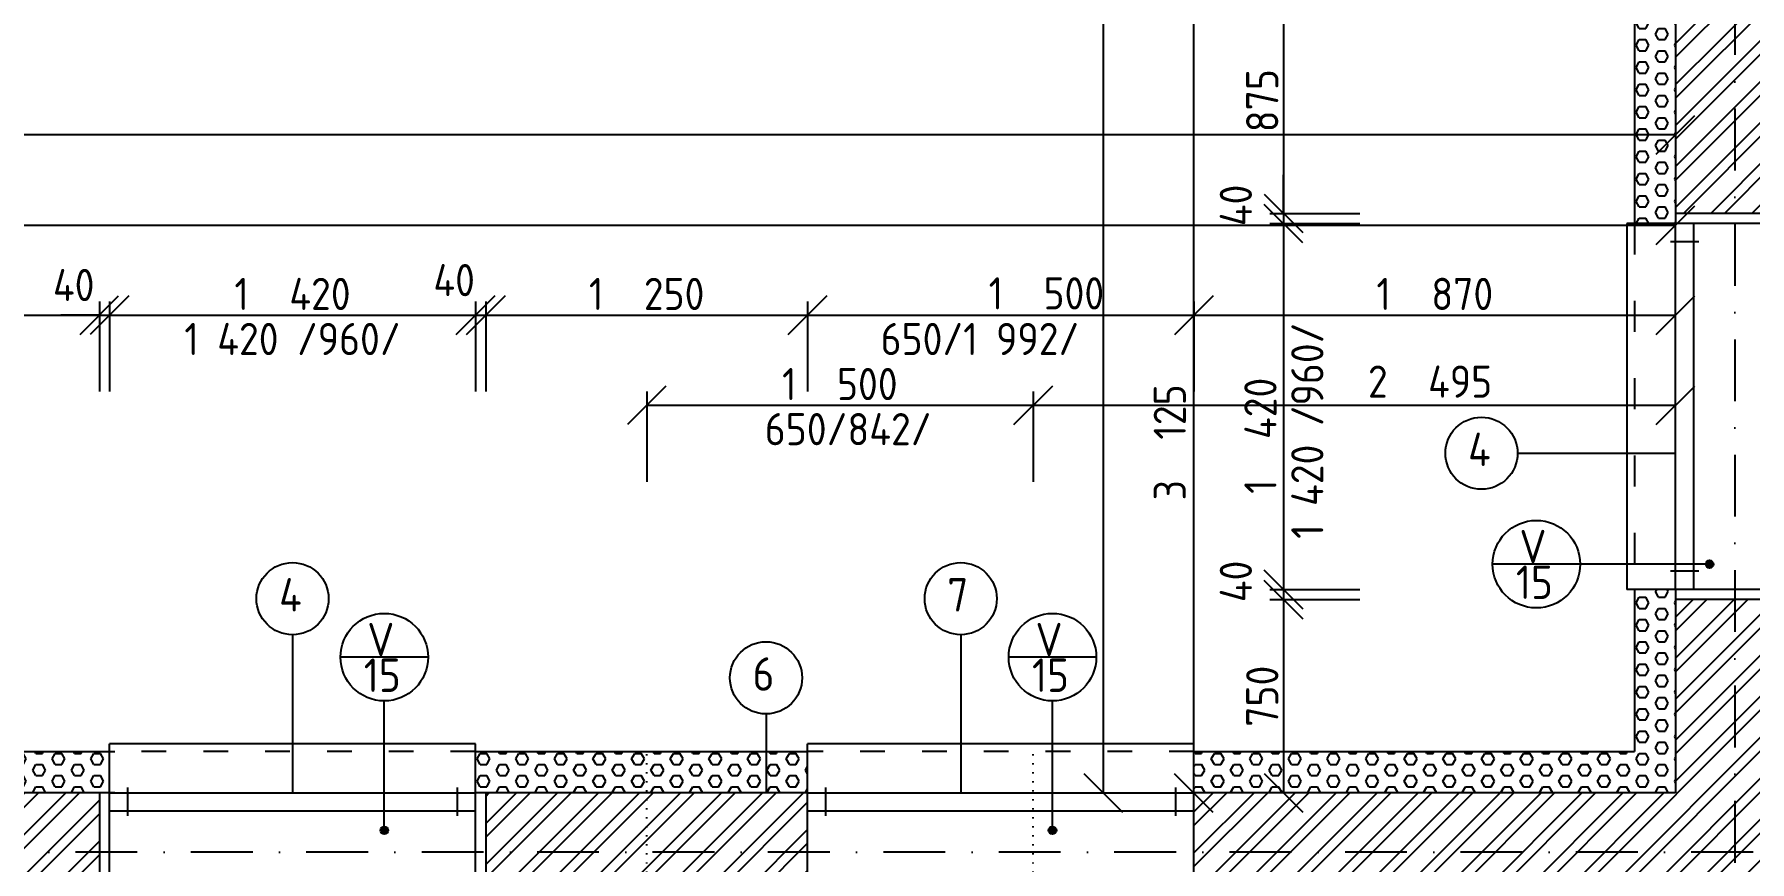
# Model space of a CAD drawing. Extents: x 4511820 to 5180432, y -1526536 to -944957.
# Drawn here: x 5020868 to 5027528, y -1331783 to -1328570 of the extents above; entities that cross this region are included whole.
import ezdxf

# ---------------------------------------------------------------- set-up
doc = ezdxf.new("R2010")
doc.units = 0
doc.header["$MEASUREMENT"] = 0
for name, pattern in [('ACAD_ISO03W100', [30, 12, -18]), ('ACAD_ISO07W100', [3.5, 0.5, -3]), ('BODKOCIARKOVANA_3', [5.6, 3, -1.3, 0, -1.3])]:
    doc.linetypes.add(name, pattern=pattern)
doc.layers.get('0').update_dxf_attribs({"linetype": 'CONTINUOUS'})
doc.layers.get('Defpoints').update_dxf_attribs({"color": 61, "linetype": 'CONTINUOUS'})
for name, color, linetype in [('KÓTY', 4, 'CONTINUOUS'), ('MÚRY', 1, 'CONTINUOUS'), ('OKNÁ', 143, 'CONTINUOUS'), ('osi', 253, 'CONTINUOUS'), ('TENKÁ', 7, 'CONTINUOUS'), ('ŠRAFY', 82, 'CONTINUOUS')]:
    doc.layers.add(name, color=color, linetype=linetype)
doc.styles.add('STYLE1', font='isocp.shx')
doc.dimstyles.new('STANDARD-50', dxfattribs={"dimtxt": 125, "dimasz": 150, "dimexe": 10, "dimexo": 200, "dimgap": 20, "dimtad": 1, "dimdsep": 46, "dimlunit": 6, "dimtxsty": 'STYLE1', "dimblk1": 'OBLIQUE', "dimblk2": 'OBLIQUE', "dimsah": 1, "dimcen": 2.5, "dimse1": 1, "dimse2": 1, "dimadec": 0, "dimazin": 0, "dimtfac": 1, "dimtmove": 1, "dimatfit": 3, "dimldrblk": 'OBLIQUE', "dimfxl": 1, "dimtolj": 1, "dimtzin": 0, "dimarcsym": 0})
pattern_1 = [(0, (0, -175781), (0, 43.3012702), [25, -50]), (120, (0, -175781), (-37.5, -21.6506351), [25, -50]), (60, (25, -175781), (-37.5, 21.6506351), [25, -50])]

# ---------------------------------------------------------------- blocks, each defined once
blk = doc.blocks.new('_OBLIQUE')
at = {"color": 0, "linetype": 'ByBlock'}
blk.add_line((-0.5, -0.5), (0.5, 0.5), dxfattribs=at)
blk = doc.blocks.new('*D22311')
at = {"layer": 'Defpoints', "color": 0}
for p in [(5028092.5, -1312385.2), (5025018.5, -1331515.2), (5028252.5, -1331515.2)]:
    blk.add_point(p, dxfattribs=at)
at = {"layer": 'KÓTY', "color": 0, "lineweight": -2}
blk.add_line((5025018.5, -1312385.2), (5025018.5, -1331515.2), dxfattribs=at)
at = {"layer": 'KÓTY', "color": 0, "linetype": 'ByBlock', "lineweight": -2, "xscale": 150, "yscale": 150, "zscale": 150}
for p, rotation in [((5025018.5, -1312385.2), 90), ((5025018.5, -1331515.2), 270)]:
    blk.add_blockref('_OBLIQUE', p, dxfattribs=dict(at, rotation=rotation))
at = {"layer": 'KÓTY', "color": 0, "insert": (5024936, -1321950.2), "char_height": 125, "attachment_point": 5, "rotation": 90, "style": 'STYLE1'}
blk.add_mtext('\\A1;19ﾠ130', dxfattribs=at)
blk = doc.blocks.new('*D22322')
at = {"layer": 'Defpoints', "color": 0}
for p in [(5028252.5, -1328390.2), (5025368.5, -1331515.2), (5028252.5, -1331515.2)]:
    blk.add_point(p, dxfattribs=at)
at = {"layer": 'KÓTY', "color": 0, "lineweight": -2}
blk.add_line((5025368.5, -1328390.2), (5025368.5, -1331515.2), dxfattribs=at)
at = {"layer": 'KÓTY', "color": 0, "linetype": 'ByBlock', "lineweight": -2, "xscale": 150, "yscale": 150, "zscale": 150}
for p, rotation in [((5025368.5, -1328390.2), 90), ((5025368.5, -1331515.2), 270)]:
    blk.add_blockref('_OBLIQUE', p, dxfattribs=dict(at, rotation=rotation))
at = {"layer": 'KÓTY', "color": 0, "insert": (5025277, -1330154.5), "char_height": 125, "attachment_point": 5, "rotation": 90, "style": 'STYLE1'}
blk.add_mtext('\\A1;3ﾠ125', dxfattribs=at)
blk = doc.blocks.new('*D22339')
at = {"layer": 'Defpoints', "color": 0}
for p in [(5028252.5, -1328390.2), (5025718.5, -1329265.2), (5028442.5, -1329265.2)]:
    blk.add_point(p, dxfattribs=at)
at = {"layer": 'KÓTY', "color": 0, "lineweight": -2}
blk.add_line((5025718.5, -1328390.2), (5025718.5, -1329265.2), dxfattribs=at)
at = {"layer": 'KÓTY', "color": 0, "linetype": 'ByBlock', "lineweight": -2, "xscale": 150, "yscale": 150, "zscale": 150}
for p, rotation in [((5025718.5, -1328390.2), 90), ((5025718.5, -1329265.2), 270)]:
    blk.add_blockref('_OBLIQUE', p, dxfattribs=dict(at, rotation=rotation))
at = {"layer": 'KÓTY', "color": 0, "insert": (5025636, -1328827.7), "char_height": 125, "attachment_point": 5, "rotation": 90, "style": 'STYLE1'}
blk.add_mtext('\\A1;875', dxfattribs=at)
blk = doc.blocks.new('*D22340')
at = {"layer": 'Defpoints', "color": 0}
for p in [(5028252.5, -1330725.2), (5025718.5, -1330765.2), (5028252.5, -1330765.2)]:
    blk.add_point(p, dxfattribs=at)
at = {"layer": 'KÓTY', "color": 0, "lineweight": -2}
blk.add_line((5025718.5, -1330725.2), (5025718.5, -1330765.2), dxfattribs=at)
at = {"layer": 'KÓTY', "color": 0, "linetype": 'ByBlock', "lineweight": -2, "xscale": 150, "yscale": 150, "zscale": 150}
for p, rotation in [((5025718.5, -1330725.2), 90), ((5025718.5, -1330765.2), 270)]:
    blk.add_blockref('_OBLIQUE', p, dxfattribs=dict(at, rotation=rotation))
at = {"layer": 'KÓTY', "color": 0, "insert": (5025533.5, -1330694.4), "char_height": 125, "attachment_point": 5, "rotation": 90, "style": 'STYLE1'}
blk.add_mtext('\\A1;40', dxfattribs=at)
blk = doc.blocks.new('*D22341')
at = {"layer": 'Defpoints', "color": 0}
for p in [(5028252.5, -1330765.2), (5025718.5, -1331515.2), (5028252.5, -1331515.2)]:
    blk.add_point(p, dxfattribs=at)
at = {"layer": 'KÓTY', "color": 0, "lineweight": -2}
blk.add_line((5025718.5, -1330765.2), (5025718.5, -1331515.2), dxfattribs=at)
at = {"layer": 'KÓTY', "color": 0, "linetype": 'ByBlock', "lineweight": -2, "xscale": 150, "yscale": 150, "zscale": 150}
for p, rotation in [((5025718.5, -1330765.2), 90), ((5025718.5, -1331515.2), 270)]:
    blk.add_blockref('_OBLIQUE', p, dxfattribs=dict(at, rotation=rotation))
at = {"layer": 'KÓTY', "color": 0, "insert": (5025636, -1331140.2), "char_height": 125, "attachment_point": 5, "rotation": 90, "style": 'STYLE1'}
blk.add_mtext('\\A1;750', dxfattribs=at)
blk = doc.blocks.new('*D22342')
at = {"layer": 'Defpoints', "color": 0}
for p in [(5028252.5, -1329265.2), (5025718.5, -1329305.2), (5028252.5, -1329305.2)]:
    blk.add_point(p, dxfattribs=at)
at = {"layer": 'KÓTY', "color": 0, "lineweight": -2}
for p, q in [((5025718.5, -1329265.2), (5025718.5, -1329115.2)), ((5025718.5, -1329265.2), (5025718.5, -1329305.2)), ((5025718.5, -1329305.2), (5025718.5, -1329455.2))]:
    blk.add_line(p, q, dxfattribs=at)
at = {"layer": 'KÓTY', "color": 0, "linetype": 'ByBlock', "lineweight": -2, "xscale": 150, "yscale": 150, "zscale": 150}
for p, rotation in [((5025718.5, -1329265.2), 270), ((5025718.5, -1329305.2), 90)]:
    blk.add_blockref('_OBLIQUE', p, dxfattribs=dict(at, rotation=rotation))
at = {"layer": 'KÓTY', "color": 0, "insert": (5025533.5, -1329234.4), "char_height": 125, "attachment_point": 5, "rotation": 90, "style": 'STYLE1'}
blk.add_mtext('\\A1;40', dxfattribs=at)
blk = doc.blocks.new('*D22343')
at = {"layer": 'Defpoints', "color": 0}
for p in [(5028252.5, -1329305.2), (5025718.5, -1330725.2), (5028252.5, -1330725.2)]:
    blk.add_point(p, dxfattribs=at)
at = {"layer": 'KÓTY', "color": 0, "lineweight": -2}
blk.add_line((5025718.5, -1329305.2), (5025718.5, -1330725.2), dxfattribs=at)
at = {"layer": 'KÓTY', "color": 0, "linetype": 'ByBlock', "lineweight": -2, "xscale": 150, "yscale": 150, "zscale": 150}
for p, rotation in [((5025718.5, -1329305.2), 90), ((5025718.5, -1330725.2), 270)]:
    blk.add_blockref('_OBLIQUE', p, dxfattribs=dict(at, rotation=rotation))
at = {"layer": 'KÓTY', "color": 0, "insert": (5025629, -1330129), "char_height": 125, "attachment_point": 5, "rotation": 90, "style": 'STYLE1'}
blk.add_mtext('\\A1;1ﾠ420', dxfattribs=at)
blk = doc.blocks.new('*D22419')
at = {"layer": 'Defpoints', "color": 0}
for p in [(5027241, -1328390.2), (4994251, -1328960.6), (4994251, -1328960.6)]:
    blk.add_point(p, dxfattribs=at)
at = {"layer": 'KÓTY', "color": 0, "lineweight": -2}
blk.add_line((5027241, -1328960.6), (4994251, -1328960.6), dxfattribs=at)
at = {"layer": 'KÓTY', "color": 0, "linetype": 'ByBlock', "lineweight": -2, "xscale": 150, "yscale": 150, "zscale": 150, "rotation": 180}
blk.add_blockref('_OBLIQUE', (4994251, -1328960.6), dxfattribs=at)
at = {"layer": 'KÓTY', "color": 0, "linetype": 'ByBlock', "lineweight": -2, "xscale": 150, "yscale": 150, "zscale": 150}
blk.add_blockref('_OBLIQUE', (5027241, -1328960.6), dxfattribs=at)
at = {"layer": 'KÓTY', "color": 0, "insert": (5010746, -1328878.1), "char_height": 125, "attachment_point": 5, "style": 'STYLE1'}
blk.add_mtext('\\A1;32ﾠ990', dxfattribs=at)
blk = doc.blocks.new('*D22420')
at = {"layer": 'Defpoints', "color": 0}
for p in [(5027241, -1329310.6), (5007451, -1331515.2), (5027241, -1331515.2)]:
    blk.add_point(p, dxfattribs=at)
at = {"layer": 'KÓTY', "color": 0, "lineweight": -2}
blk.add_line((5007451, -1329310.6), (5027241, -1329310.6), dxfattribs=at)
at = {"layer": 'KÓTY', "color": 0, "linetype": 'ByBlock', "lineweight": -2, "xscale": 150, "yscale": 150, "zscale": 150, "rotation": 180}
blk.add_blockref('_OBLIQUE', (5007451, -1329310.6), dxfattribs=at)
at = {"layer": 'KÓTY', "color": 0, "linetype": 'ByBlock', "lineweight": -2, "xscale": 150, "yscale": 150, "zscale": 150}
blk.add_blockref('_OBLIQUE', (5027241, -1329310.6), dxfattribs=at)
at = {"layer": 'KÓTY', "color": 0, "insert": (5017346, -1329228.1), "char_height": 125, "attachment_point": 5, "style": 'STYLE1'}
blk.add_mtext('\\A1;19ﾠ790', dxfattribs=at)
blk = doc.blocks.new('*D22439')
at = {"layer": 'Defpoints', "color": 0}
for p in [(5021121, -1329660.6), (5019371, -1331515.2), (5021121, -1331515.2)]:
    blk.add_point(p, dxfattribs=at)
at = {"layer": 'KÓTY', "color": 0, "lineweight": -2}
blk.add_line((5019371, -1329660.6), (5021121, -1329660.6), dxfattribs=at)
at = {"layer": 'KÓTY', "color": 0, "linetype": 'ByBlock', "lineweight": -2, "xscale": 150, "yscale": 150, "zscale": 150, "rotation": 180}
blk.add_blockref('_OBLIQUE', (5019371, -1329660.6), dxfattribs=at)
at = {"layer": 'KÓTY', "color": 0, "linetype": 'ByBlock', "lineweight": -2, "xscale": 150, "yscale": 150, "zscale": 150}
blk.add_blockref('_OBLIQUE', (5021121, -1329660.6), dxfattribs=at)
at = {"layer": 'KÓTY', "color": 0, "insert": (5020246, -1329578.1), "char_height": 125, "attachment_point": 5, "style": 'STYLE1'}
blk.add_mtext('\\A1;1ﾠ750', dxfattribs=at)
blk = doc.blocks.new('*D22440')
at = {"layer": 'Defpoints', "color": 0}
for p in [(5021161, -1329660.6), (5021121, -1331515.2), (5021161, -1331515.2)]:
    blk.add_point(p, dxfattribs=at)
at = {"layer": 'KÓTY', "color": 0, "lineweight": -2}
for p, q in [((5021121, -1329660.6), (5020971, -1329660.6)), ((5021121, -1329660.6), (5021161, -1329660.6)), ((5021161, -1329660.6), (5021311, -1329660.6))]:
    blk.add_line(p, q, dxfattribs=at)
at = {"layer": 'KÓTY', "color": 0, "linetype": 'ByBlock', "lineweight": -2, "xscale": 150, "yscale": 150, "zscale": 150}
blk.add_blockref('_OBLIQUE', (5021121, -1329660.6), dxfattribs=at)
at = {"layer": 'KÓTY', "color": 0, "linetype": 'ByBlock', "lineweight": -2, "xscale": 150, "yscale": 150, "zscale": 150, "rotation": 180}
blk.add_blockref('_OBLIQUE', (5021161, -1329660.6), dxfattribs=at)
at = {"layer": 'KÓTY', "color": 0, "insert": (5021021.5, -1329543.5), "char_height": 125, "attachment_point": 5, "style": 'STYLE1'}
blk.add_mtext('\\A1;40', dxfattribs=at)
blk = doc.blocks.new('*D22441')
at = {"layer": 'Defpoints', "color": 0}
for p in [(5022581, -1329660.6), (5021161, -1331515.2), (5022581, -1331515.2)]:
    blk.add_point(p, dxfattribs=at)
at = {"layer": 'KÓTY', "color": 0, "lineweight": -2}
blk.add_line((5021161, -1329660.6), (5022581, -1329660.6), dxfattribs=at)
at = {"layer": 'KÓTY', "color": 0, "linetype": 'ByBlock', "lineweight": -2, "xscale": 150, "yscale": 150, "zscale": 150, "rotation": 180}
blk.add_blockref('_OBLIQUE', (5021161, -1329660.6), dxfattribs=at)
at = {"layer": 'KÓTY', "color": 0, "linetype": 'ByBlock', "lineweight": -2, "xscale": 150, "yscale": 150, "zscale": 150}
blk.add_blockref('_OBLIQUE', (5022581, -1329660.6), dxfattribs=at)
at = {"layer": 'KÓTY', "color": 0, "insert": (5021871, -1329578.1), "char_height": 125, "attachment_point": 5, "style": 'STYLE1'}
blk.add_mtext('\\A1;1ﾠ420', dxfattribs=at)
blk = doc.blocks.new('*D22442')
at = {"layer": 'Defpoints', "color": 0}
for p in [(5022621, -1329660.6), (5022581, -1331515.2), (5022621, -1331515.2)]:
    blk.add_point(p, dxfattribs=at)
at = {"layer": 'KÓTY', "color": 0, "lineweight": -2}
blk.add_line((5022581, -1329660.6), (5022621, -1329660.6), dxfattribs=at)
at = {"layer": 'KÓTY', "color": 0, "linetype": 'ByBlock', "lineweight": -2, "xscale": 150, "yscale": 150, "zscale": 150, "rotation": 180}
blk.add_blockref('_OBLIQUE', (5022581, -1329660.6), dxfattribs=at)
at = {"layer": 'KÓTY', "color": 0, "linetype": 'ByBlock', "lineweight": -2, "xscale": 150, "yscale": 150, "zscale": 150}
blk.add_blockref('_OBLIQUE', (5022621, -1329660.6), dxfattribs=at)
at = {"layer": 'KÓTY', "color": 0, "insert": (5022498.5, -1329524.5), "char_height": 125, "attachment_point": 5, "style": 'STYLE1'}
blk.add_mtext('\\A1;40', dxfattribs=at)
blk = doc.blocks.new('*D22443')
at = {"layer": 'Defpoints', "color": 0}
for p in [(5023871, -1329660.6), (5022621, -1331515.2), (5023871, -1331515.2)]:
    blk.add_point(p, dxfattribs=at)
at = {"layer": 'KÓTY', "color": 0, "lineweight": -2}
blk.add_line((5022621, -1329660.6), (5023871, -1329660.6), dxfattribs=at)
at = {"layer": 'KÓTY', "color": 0, "linetype": 'ByBlock', "lineweight": -2, "xscale": 150, "yscale": 150, "zscale": 150, "rotation": 180}
blk.add_blockref('_OBLIQUE', (5022621, -1329660.6), dxfattribs=at)
at = {"layer": 'KÓTY', "color": 0, "linetype": 'ByBlock', "lineweight": -2, "xscale": 150, "yscale": 150, "zscale": 150}
blk.add_blockref('_OBLIQUE', (5023871, -1329660.6), dxfattribs=at)
at = {"layer": 'KÓTY', "color": 0, "insert": (5023246, -1329578.1), "char_height": 125, "attachment_point": 5, "style": 'STYLE1'}
blk.add_mtext('\\A1;1ﾠ250', dxfattribs=at)
blk = doc.blocks.new('*D22444')
at = {"layer": 'Defpoints', "color": 0}
for p in [(5025371, -1329660.6), (5023871, -1331515.2), (5025371, -1331515.2)]:
    blk.add_point(p, dxfattribs=at)
at = {"layer": 'KÓTY', "color": 0, "lineweight": -2}
blk.add_line((5023871, -1329660.6), (5025371, -1329660.6), dxfattribs=at)
at = {"layer": 'KÓTY', "color": 0, "linetype": 'ByBlock', "lineweight": -2, "xscale": 150, "yscale": 150, "zscale": 150, "rotation": 180}
blk.add_blockref('_OBLIQUE', (5023871, -1329660.6), dxfattribs=at)
at = {"layer": 'KÓTY', "color": 0, "linetype": 'ByBlock', "lineweight": -2, "xscale": 150, "yscale": 150, "zscale": 150}
blk.add_blockref('_OBLIQUE', (5025371, -1329660.6), dxfattribs=at)
at = {"layer": 'KÓTY', "color": 0, "insert": (5024798, -1329576), "char_height": 125, "attachment_point": 5, "style": 'STYLE1'}
blk.add_mtext('\\A1;1ﾠ500', dxfattribs=at)
blk = doc.blocks.new('*D22445')
at = {"layer": 'Defpoints', "color": 0}
for p in [(5027241, -1329660.6), (5025371, -1331515.2), (5027241, -1331515.2)]:
    blk.add_point(p, dxfattribs=at)
at = {"layer": 'KÓTY', "color": 0, "lineweight": -2}
blk.add_line((5025371, -1329660.6), (5027241, -1329660.6), dxfattribs=at)
at = {"layer": 'KÓTY', "color": 0, "linetype": 'ByBlock', "lineweight": -2, "xscale": 150, "yscale": 150, "zscale": 150, "rotation": 180}
blk.add_blockref('_OBLIQUE', (5025371, -1329660.6), dxfattribs=at)
at = {"layer": 'KÓTY', "color": 0, "linetype": 'ByBlock', "lineweight": -2, "xscale": 150, "yscale": 150, "zscale": 150}
blk.add_blockref('_OBLIQUE', (5027241, -1329660.6), dxfattribs=at)
at = {"layer": 'KÓTY', "color": 0, "insert": (5026306, -1329578.1), "char_height": 125, "attachment_point": 5, "style": 'STYLE1'}
blk.add_mtext('\\A1;1ﾠ870', dxfattribs=at)
blk = doc.blocks.new('*D22448')
at = {"layer": 'Defpoints', "color": 0}
for p in [(5024746, -1330010.6), (5023246, -1331355.2), (5024746, -1331625.2)]:
    blk.add_point(p, dxfattribs=at)
at = {"layer": 'KÓTY', "color": 0, "lineweight": -2}
blk.add_line((5023246, -1330010.6), (5024746, -1330010.6), dxfattribs=at)
at = {"layer": 'KÓTY', "color": 0, "linetype": 'ByBlock', "lineweight": -2, "xscale": 150, "yscale": 150, "zscale": 150, "rotation": 180}
blk.add_blockref('_OBLIQUE', (5023246, -1330010.6), dxfattribs=at)
at = {"layer": 'KÓTY', "color": 0, "linetype": 'ByBlock', "lineweight": -2, "xscale": 150, "yscale": 150, "zscale": 150}
blk.add_blockref('_OBLIQUE', (5024746, -1330010.6), dxfattribs=at)
at = {"layer": 'KÓTY', "color": 0, "insert": (5023996, -1329928.1), "char_height": 125, "attachment_point": 5, "style": 'STYLE1'}
blk.add_mtext('\\A1;1ﾠ500', dxfattribs=at)
blk = doc.blocks.new('*D22449')
at = {"layer": 'Defpoints', "color": 0}
for p in [(5027241, -1330010.6), (5027241, -1331515.2), (5024746, -1331625.2)]:
    blk.add_point(p, dxfattribs=at)
at = {"layer": 'KÓTY', "color": 0, "lineweight": -2}
blk.add_line((5024746, -1330010.6), (5027241, -1330010.6), dxfattribs=at)
at = {"layer": 'KÓTY', "color": 0, "linetype": 'ByBlock', "lineweight": -2, "xscale": 150, "yscale": 150, "zscale": 150, "rotation": 180}
blk.add_blockref('_OBLIQUE', (5024746, -1330010.6), dxfattribs=at)
at = {"layer": 'KÓTY', "color": 0, "linetype": 'ByBlock', "lineweight": -2, "xscale": 150, "yscale": 150, "zscale": 150}
blk.add_blockref('_OBLIQUE', (5027241, -1330010.6), dxfattribs=at)
at = {"layer": 'KÓTY', "color": 0, "insert": (5026287.5, -1329918.5), "char_height": 125, "attachment_point": 5, "style": 'STYLE1'}
blk.add_mtext('\\A1;2ﾠ495', dxfattribs=at)

msp = doc.modelspace()

# ---------------------------------------------------------------- hatches: boundary and pattern name
at = {"layer": 'TENKÁ'}
h = msp.add_hatch(color=256, dxfattribs=at)
h.dxf.hatch_style = 1
h.paths.add_polyline_path([(5027357.815, -1330627.462, 2.41421356), (5027372.815, -1330612.462, 0.41421356)])
h = msp.add_hatch(color=256, dxfattribs=at)
h.dxf.hatch_style = 1
h.paths.add_polyline_path([(5022227.266, -1331645.865, 2.41421356), (5022242.266, -1331660.865, 0.41421356)])
h = msp.add_hatch(color=256, dxfattribs=at)
h.dxf.hatch_style = 1
h.paths.add_polyline_path([(5024821.62, -1331645.865, 2.41421356), (5024836.62, -1331660.865, 0.41421356)])
at = {"layer": 'ŠRAFY'}
h = msp.add_hatch(dxfattribs=at)
h.set_pattern_fill('HEX', color=256, scale=200)
h.set_pattern_definition(pattern_1)
h.paths.add_polyline_path([(5028481, -1327903.547), (5028481, -1328190.191), (5027081, -1328190.191), (5027081, -1328395.191), (5027081, -1328445.191), (5027081, -1329305.191), (5027241, -1329305.191), (5027241, -1329265.191), (5027241, -1328390.191), (5027621, -1328390.191), (5028681, -1328390.191), (5028681, -1327815.191), (5028481, -1327815.191)])
h = msp.add_hatch(dxfattribs=at)
h.set_pattern_fill('ANSI32', color=256, scale=300)
h.paths.add_polyline_path([(5027621, -1329265.191), (5027621, -1328565.191), (5027621, -1328390.191), (5027241, -1328390.191), (5027241, -1329265.191)])
h = msp.add_hatch(dxfattribs=at)
h.set_pattern_fill('HEX', color=256, scale=200)
h.set_pattern_definition(pattern_1)
h.paths.add_polyline_path([(5027241, -1330765.191), (5027241, -1330725.191), (5027081, -1330725.191), (5027081, -1331355.191), (5025371, -1331355.191), (5025371, -1331515.191), (5027241, -1331515.191)])
h = msp.add_hatch(dxfattribs=at)
h.set_pattern_fill('ANSI32', color=256, scale=300)
h.paths.add_polyline_path([(5027621, -1331595.191), (5027621, -1330765.191), (5027241, -1330765.191), (5027241, -1331515.191), (5025371, -1331515.191), (5025371, -1331585.191), (5025371, -1331895.191), (5025441, -1331895.191), (5025641, -1331895.191), (5027241, -1331895.191), (5027441, -1331895.191), (5027621, -1331895.191)])
h = msp.add_hatch(dxfattribs=at)
h.set_pattern_fill('HEX', color=256, scale=200)
h.set_pattern_definition(pattern_1)
h.paths.add_polyline_path([(5021161, -1331355.191), (5019371, -1331355.191), (5019371, -1331515.191), (5021121, -1331515.191), (5021161, -1331515.191)])
h = msp.add_hatch(dxfattribs=at)
h.set_pattern_fill('HEX', color=256, scale=200)
h.set_pattern_definition(pattern_1)
h.paths.add_polyline_path([(5022581, -1331355.191), (5022581, -1331515.191), (5022621, -1331515.191), (5023871, -1331515.191), (5023871, -1331355.191), (5023709.355, -1331355.191)])
h = msp.add_hatch(dxfattribs=at)
h.set_pattern_fill('ANSI32', color=256, scale=300)
h.paths.add_polyline_path([(5019371, -1331515.191), (5019371, -1331585.191), (5019371, -1331895.191), (5020681, -1331895.191), (5020981, -1331895.191), (5021121, -1331895.191), (5021121, -1331515.191)])
h = msp.add_hatch(dxfattribs=at)
h.set_pattern_fill('ANSI32', color=256, scale=300)
h.paths.add_polyline_path([(5022621, -1331515.191), (5022621, -1331895.191), (5022891, -1331895.191), (5023141, -1331895.191), (5023246, -1331895.191), (5023246, -1331515.191)])
h = msp.add_hatch(dxfattribs=at)
h.set_pattern_fill('ANSI32', color=256, scale=300)
h.paths.add_polyline_path([(5023871, -1331895.191), (5023871, -1331585.191), (5023871, -1331515.191), (5023246, -1331515.191), (5023246, -1331895.191)])

# ---------------------------------------------------------------- linework, layer by layer
at = {"layer": 'KÓTY', "ltscale": 25}
for p, q in [((5025665.097, -1329265.191), (5026015.097, -1329265.191)), ((5025665.097, -1329305.191), (5026015.097, -1329305.191)), ((5025665.097, -1330725.191), (5026015.097, -1330725.191)), ((5025665.097, -1330765.191), (5026015.097, -1330765.191))]:
    msp.add_line(p, q, dxfattribs=at)
at = {"layer": 'KÓTY', "ltscale": 0.25}
for p, q in [((5021121, -1329607.244), (5021121, -1329957.244)), ((5021161, -1329607.244), (5021161, -1329957.244)), ((5022581, -1329607.244), (5022581, -1329957.244)), ((5022621, -1329607.244), (5022621, -1329957.244)), ((5023871, -1329607.244), (5023871, -1329957.244)), ((5025371, -1329607.244), (5025371, -1329957.244)), ((5023246, -1329957.244), (5023246, -1330307.244)), ((5024746, -1329957.244), (5024746, -1330307.244))]:
    msp.add_line(p, q, dxfattribs=at)
at = {"layer": 'MÚRY'}
for p, q in [((5027081, -1328190.191), (5027081, -1329305.191)), ((5027621, -1329305.191), (5027081, -1329305.191)), ((5027081, -1330725.191), (5027081, -1331355.191)), ((5027621, -1330725.191), (5027081, -1330725.191)), ((5019371, -1331355.191), (5021181, -1331355.191)), ((5021161, -1331895.191), (5021161, -1331355.191)), ((5022581, -1331355.191), (5023871, -1331355.191)), ((5022581, -1331895.191), (5022581, -1331355.191)), ((5023871, -1331895.191), (5023871, -1331355.191)), ((5025371, -1331355.191), (5027081, -1331355.191)), ((5025371, -1331895.191), (5025371, -1331355.191))]:
    msp.add_line(p, q, dxfattribs=at)
at = {"layer": 'OKNÁ', "ltscale": 0.25}
for p, q in [((5027241, -1330725.191), (5027241, -1329305.191)), ((5027311, -1330725.191), (5027311, -1329305.191)), ((5027331, -1329375.191), (5027221, -1329375.191)), ((5027331, -1329375.191), (5027221, -1329375.191)), ((5026627.146, -1330196.691), (5027241, -1330196.691)), ((5027331, -1330655.191), (5027221, -1330655.191)), ((5027331, -1330655.191), (5027221, -1330655.191)), ((5021871, -1330901.338), (5021871, -1331515.191)), ((5024465.355, -1330901.338), (5024465.355, -1331515.191)), ((5023709.355, -1331208.838), (5023709.355, -1331515.191)), ((5021161, -1331515.191), (5022581, -1331515.191)), ((5021231, -1331605.191), (5021231, -1331495.191)), ((5021231, -1331605.191), (5021231, -1331495.191)), ((5022511, -1331605.191), (5022511, -1331495.191)), ((5022511, -1331605.191), (5022511, -1331495.191)), ((5023871, -1331515.191), (5025371, -1331515.191)), ((5023941, -1331605.191), (5023941, -1331495.191)), ((5023941, -1331605.191), (5023941, -1331495.191)), ((5025301, -1331605.191), (5025301, -1331495.191)), ((5025301, -1331605.191), (5025301, -1331495.191)), ((5021161, -1331585.191), (5022581, -1331585.191)), ((5023871, -1331585.191), (5025371, -1331585.191))]:
    msp.add_line(p, q, dxfattribs=at)
for centre in [(5026487.146, -1330196.691), (5021871, -1330761.338), (5024465.355, -1330761.338), (5023709.355, -1331068.838)]:
    msp.add_circle(centre, 140, dxfattribs=at)
at = {"layer": 'osi', "linetype": 'BODKOCIARKOVANA_3', "ltscale": 80}
for p, q in [((5027471, -1310038), (5027471, -1347555.191)), ((5041881, -1331745.191), (4978211, -1331745.191))]:
    msp.add_line(p, q, dxfattribs=at)
at = {"layer": 'TENKÁ'}
for p, q in [((5027241, -1328390.191), (5027241, -1329305.191)), ((5027621, -1329265.191), (5027241, -1329265.191)), ((5027241, -1330725.191), (5027241, -1331515.191)), ((5027621, -1330765.191), (5027241, -1330765.191)), ((5021181, -1331515.191), (5019371, -1331515.191)), ((5021121, -1331515.191), (5021121, -1331895.191)), ((5023871, -1331515.191), (5022581, -1331515.191)), ((5022621, -1331515.191), (5022621, -1331895.191)), ((5027241, -1331515.191), (5025371, -1331515.191))]:
    msp.add_line(p, q, dxfattribs=at)
at = {"layer": 'TENKÁ', "ltscale": 0.25}
for p, q in [((5027051, -1329305.191), (5027051, -1330725.191)), ((5027081, -1329305.191), (5027051, -1329305.191)), ((5026870.412, -1330627.462), (5026530.412, -1330627.462)), ((5027372.815, -1330627.462), (5026870.412, -1330627.462)), ((5027081, -1330725.191), (5027051, -1330725.191)), ((5022397.266, -1330988.462), (5022057.266, -1330988.462)), ((5024991.62, -1330988.462), (5024651.62, -1330988.462)), ((5022227.266, -1331660.865), (5022227.266, -1331158.462)), ((5024821.62, -1331660.865), (5024821.62, -1331158.462)), ((5022581, -1331325.191), (5021161, -1331325.191)), ((5021161, -1331355.191), (5021161, -1331325.191)), ((5022581, -1331355.191), (5022581, -1331325.191)), ((5025371, -1331325.191), (5023871, -1331325.191)), ((5023871, -1331355.191), (5023871, -1331325.191)), ((5025371, -1331355.191), (5025371, -1331325.191))]:
    msp.add_line(p, q, dxfattribs=at)
at = {"layer": 'TENKÁ', "linetype": 'ACAD_ISO03W100', "ltscale": 10}
msp.add_line((5027081, -1329305.191), (5027081, -1330725.191), dxfattribs=at)
at = {"layer": 'TENKÁ', "linetype": 'ACAD_ISO03W100', "ltscale": 8}
for p, q in [((5022581, -1331355.191), (5021161, -1331355.191)), ((5025371, -1331355.191), (5023871, -1331355.191))]:
    msp.add_line(p, q, dxfattribs=at)
at = {"layer": 'TENKÁ', "linetype": 'ACAD_ISO07W100', "ltscale": 10}
for p, q in [((5023246, -1331895.191), (5023246, -1331355.191)), ((5024746, -1331895.191), (5024746, -1331355.191))]:
    msp.add_line(p, q, dxfattribs=at)
at = {"layer": 'TENKÁ', "ltscale": 0.25}
for centre in [(5026700.412, -1330627.462), (5022227.266, -1330988.462), (5024821.62, -1330988.462)]:
    msp.add_circle(centre, 170, dxfattribs=at)
at = {"layer": 'TENKÁ'}
for centre in [(5027372.815, -1330627.462), (5022227.266, -1331660.865), (5024821.62, -1331660.865)]:
    msp.add_circle(centre, 15, dxfattribs=at)

# ---------------------------------------------------------------- texts
at = {"layer": 'KÓTY', "char_height": 125, "attachment_point": 5, "style": 'STYLE1'}
for s, insert in [('\\A1;1 420 /960/', (5021871, -1329753.104)), ('\\A1;650/1 992/', (5024539.877, -1329753.104)), ('\\A1;650/842/', (5024028.377, -1330103.104))]:
    msp.add_mtext(s, dxfattribs=dict(at, insert=insert))
at = {"layer": 'KÓTY', "insert": (5025810.957, -1330109.191), "char_height": 125, "attachment_point": 5, "rotation": 90, "style": 'STYLE1'}
msp.add_mtext('\\A1;1 420 /960/', dxfattribs=at)
at = {"layer": 'TENKÁ', "style": 'STYLE1'}
for s, p in [('4', (5026435.116, -1330246.691)), ('V', (5026634.382, -1330623.962)), ('15', (5026620.882, -1330762.599)), ('4', (5021818.97, -1330811.338)), ('7', (5024413.325, -1330811.338)), ('V', (5022161.235, -1330984.962)), ('V', (5024755.59, -1330984.962)), ('15', (5022147.735, -1331123.599)), ('6', (5023657.325, -1331118.838)), ('15', (5024742.09, -1331123.599))]:
    msp.add_text(s, height=130, dxfattribs=at).set_placement(p)

# ---------------------------------------------------------------- dimensions: what is measured, and where the dimension line sits
at = {"layer": 'KÓTY'}
for base, p1, p2, picture, middle in [((5025018.5, -1331515.191), (5028092.5, -1312385.191), (5028252.5, -1331515.191), '*D22311', (5024935.957, -1321950.191)), ((5025718.5, -1329265.191), (5028252.5, -1328390.191), (5028442.5, -1329265.191), '*D22339', (5025636, -1328827.691)), ((5025718.5, -1329305.191), (5028252.5, -1329265.191), (5028252.5, -1329305.191), '*D22342', (5025533.5, -1329234.441)), ((5025718.5, -1330765.191), (5028252.5, -1330725.191), (5028252.5, -1330765.191), '*D22340', (5025533.5, -1330694.441)), ((5025718.5, -1331515.191), (5028252.5, -1330765.191), (5028252.5, -1331515.191), '*D22341', (5025636, -1331140.191))]:
    dim = msp.add_linear_dim(base=base, p1=p1, p2=p2, angle=90, dimstyle='STANDARD-50', dxfattribs=at)
    dim.commit()
    dim.dimension.update_dxf_attribs({"geometry": picture, "text_midpoint": middle})
for base, p1, p2, picture, middle in [((5025368.5, -1331515.191), (5028252.5, -1328390.191), (5028252.5, -1331515.191), '*D22322', (5025359.5, -1330154.5)), ((5025718.5, -1330725.191), (5028252.5, -1329305.191), (5028252.5, -1330725.191), '*D22343', (5025711.5, -1330129))]:
    dim = msp.add_linear_dim(base=base, p1=p1, p2=p2, angle=90, dimstyle='STANDARD-50', dxfattribs=at)
    dim.commit()
    dim.dimension.update_dxf_attribs({"geometry": picture, "text_midpoint": middle, "dimtype": 160})
for base, p1, p2, picture, middle in [((4994251, -1328960.646), (5027241, -1328390.191), (4994251, -1328960.646), '*D22419', (5010746, -1328878.104)), ((5027241, -1329310.646), (5007451, -1331515.191), (5027241, -1331515.191), '*D22420', (5017346, -1329228.104)), ((5021121, -1329660.646), (5019371, -1331515.191), (5021121, -1331515.191), '*D22439', (5020246, -1329578.104)), ((5022581, -1329660.646), (5021161, -1331515.191), (5022581, -1331515.191), '*D22441', (5021871, -1329578.104)), ((5023871, -1329660.646), (5022621, -1331515.191), (5023871, -1331515.191), '*D22443', (5023246, -1329578.104)), ((5027241, -1329660.646), (5025371, -1331515.191), (5027241, -1331515.191), '*D22445', (5026306, -1329578.104)), ((5024746, -1330010.646), (5023246, -1331355.191), (5024746, -1331625.191), '*D22448', (5023996, -1329928.104))]:
    dim = msp.add_linear_dim(base=base, p1=p1, p2=p2, dimstyle='STANDARD-50', dxfattribs=at)
    dim.commit()
    dim.dimension.update_dxf_attribs({"geometry": picture, "text_midpoint": middle})
for base, p1, p2, picture, middle in [((5021161, -1329660.646), (5021121, -1331515.191), (5021161, -1331515.191), '*D22440', (5021021.5, -1329626)), ((5022621, -1329660.646), (5022581, -1331515.191), (5022621, -1331515.191), '*D22442', (5022498.5, -1329607)), ((5025371, -1329660.646), (5023871, -1331515.191), (5025371, -1331515.191), '*D22444', (5024798, -1329658.5)), ((5027241, -1330010.646), (5024746, -1331625.191), (5027241, -1331515.191), '*D22449', (5026287.5, -1330001))]:
    dim = msp.add_linear_dim(base=base, p1=p1, p2=p2, dimstyle='STANDARD-50', dxfattribs=at)
    dim.commit()
    dim.dimension.update_dxf_attribs({"geometry": picture, "text_midpoint": middle, "dimtype": 160})

doc.saveas('drawing.dxf')
